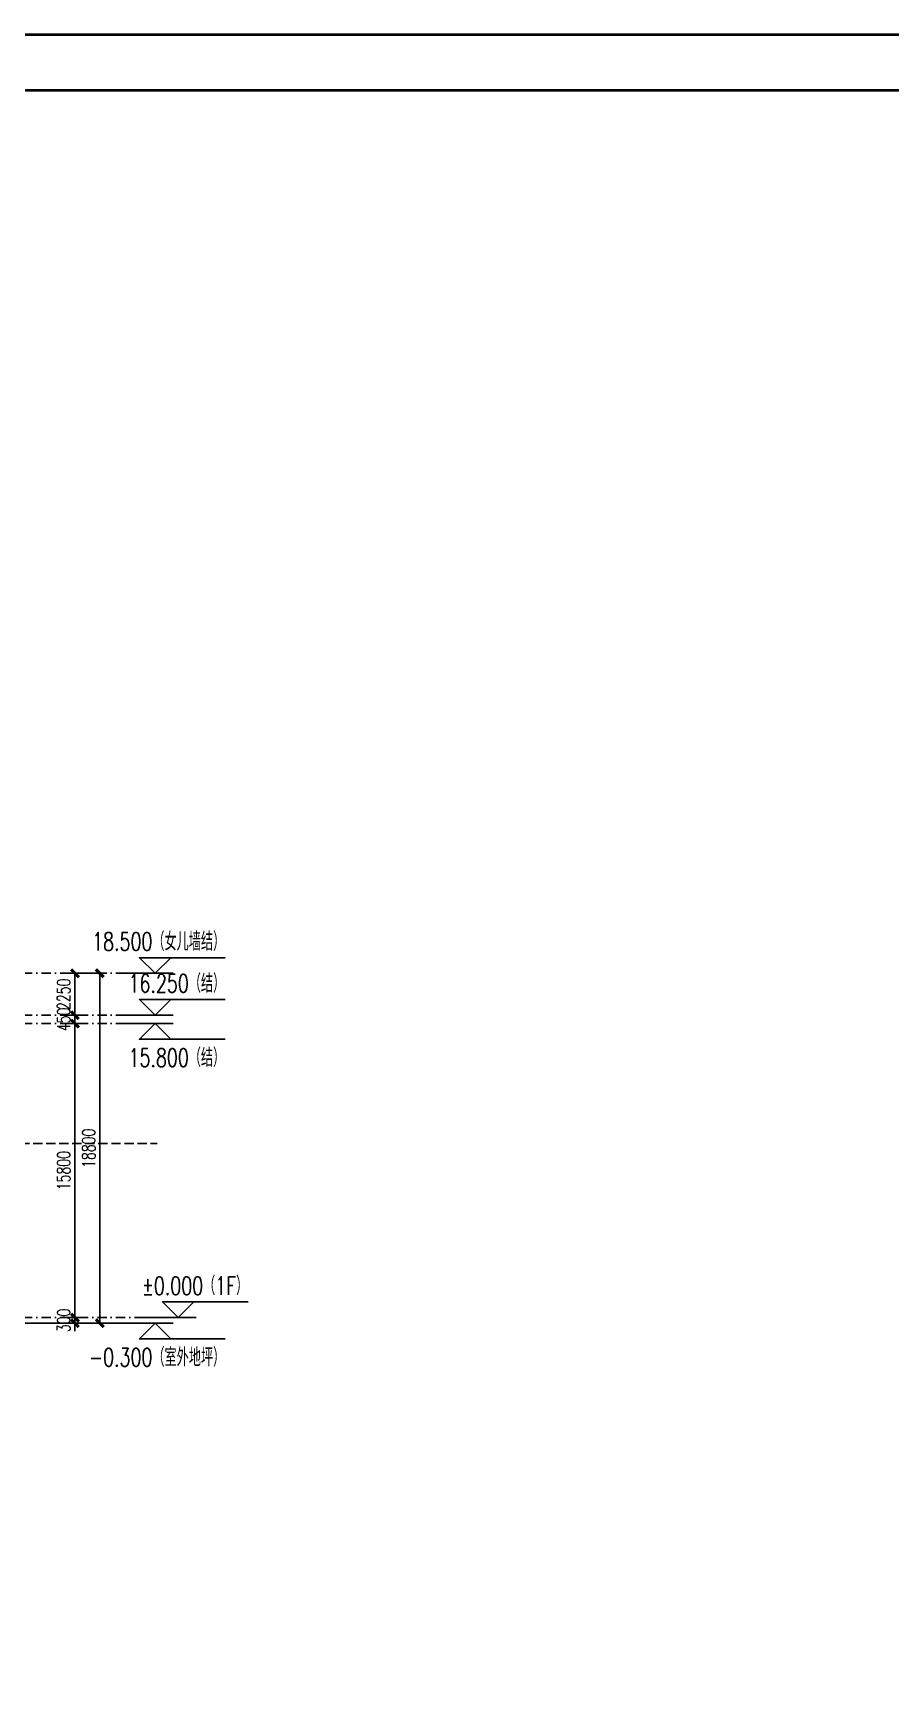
# Model space of a CAD drawing. Extents: x -2072575 to 87763, y -155913 to 742026.
# Drawn here: x -4342 to 41711, y 534688 to 623863 of the extents above; entities that cross this region are included whole.
import ezdxf
from ezdxf.enums import TextEntityAlignment as Align

# ---------------------------------------------------------------- set-up
doc = ezdxf.new("R2010")
doc.units = 0
doc.header["$LTSCALE"] = 1000
for name, pattern in [('__DASH', [0.35, 0.25, -0.1]), ('DASHDOT', [1, 0.5, -0.25, 0, -0.25]), ('DOT', [0.25, 0, -0.25])]:
    doc.linetypes.add(name, pattern=pattern)
doc.layers.get('Defpoints').update_dxf_attribs({"color": 210})
for name, color, linetype in [('0-cxFrame', 155, 'Continuous'), ('3符号', 3, 'Continuous'), ('A-云线', 50, 'Continuous'), ('AS-WALL', 40, 'Continuous'), ('DIM', 173, 'Continuous'), ('DOT', 8, 'DOT')]:
    doc.layers.add(name, color=color, linetype=linetype)
doc.layers.add('0-cxText', color=131, linetype='Continuous', lineweight=25)
doc.layers.add('A-加建区域', color=47, linetype='Continuous', plot=False)
doc.styles.add('cx_tuming', font='simhei.ttf')
doc.styles.add('cx_tuqian1', font='')
doc.styles.add('DHTEXT-1', font='romans.shx', dxfattribs={"width": 0.7, "bigfont": 'chinese.shx'})
doc.styles.add('卓越符号', font='ROMANS.shx', dxfattribs={"width": 0.7, "bigfont": 'CHINESE.shx'})
doc.styles.add('黑体', font='simhei.ttf', dxfattribs={"height": 12})
doc.styles.get('cx_tuqian1').set_extended_font_data('SimSun')
doc.dimstyles.new('ZN280', dxfattribs={"dimscale": 280, "dimtxt": 2.5, "dimasz": 1.5, "dimexe": 1, "dimexo": 2, "dimgap": 0.9, "dimtad": 1, "dimdec": 0, "dimdsep": 46, "dimtxsty": 'DHTEXT-1', "dimblk": 'ARCHTICK', "dimcen": 2.5, "dimclrd": 173, "dimclre": 173, "dimclrt": 7, "dimazin": 2, "dimtfac": 1, "dimtdec": 0, "dimtix": 1, "dimtmove": 2, "dimatfit": 3, "dimfxl": 0, "dimarcsym": 0})

# ---------------------------------------------------------------- blocks, each defined once
blk = doc.blocks.new('_ArchTick')
at = {"color": 0, "linetype": 'ByBlock', "const_width": 0.4}
blk.add_lwpolyline([(-0.5, -0.5), (0.5, 0.5)], dxfattribs=at)
blk = doc.blocks.new('*D201')
at = {"layer": 'Defpoints', "color": 0, "ltscale": 2800, "transparency": 16777216}
for p in [(-220592, 705610), (-219258, 705610), (-220592, 686810)]:
    blk.add_point(p, dxfattribs=at)
at = {"layer": 'DIM', "color": 173, "linetype": 'ByBlock', "lineweight": -2, "ltscale": 2800, "transparency": 16777216}
for p, q in [((-220032, 705610), (-218978, 705610)), ((-219258, 686810), (-219258, 705610)), ((-220032, 686810), (-218978, 686810))]:
    blk.add_line(p, q, dxfattribs=at)
at = {"layer": 'DIM', "color": 173, "lineweight": -2, "ltscale": 2800, "transparency": 16777216, "xscale": 420, "yscale": 420, "zscale": 420}
for p, rotation in [((-219258, 705610), 90), ((-219258, 686810), 270)]:
    blk.add_blockref('_ArchTick', p, dxfattribs=dict(at, rotation=rotation))
at = {"layer": 'DIM', "color": 7, "ltscale": 2800, "transparency": 16777216, "insert": (-219860, 696210), "char_height": 700, "attachment_point": 5, "rotation": 90, "style": 'DHTEXT-1'}
blk.add_mtext('18800', dxfattribs=at)
blk = doc.blocks.new('*D202')
at = {"layer": 'Defpoints', "color": 0, "ltscale": 2800, "transparency": 16777216}
for p in [(-221927, 687110), (-221927, 686810), (-220593, 687110)]:
    blk.add_point(p, dxfattribs=at)
at = {"layer": 'DIM', "color": 173, "linetype": 'ByBlock', "lineweight": -2, "ltscale": 2800, "transparency": 16777216}
for p, q in [((-221367, 687110), (-220313, 687110)), ((-221367, 686810), (-220313, 686810)), ((-220593, 687110), (-220593, 687530)), ((-220593, 686810), (-220593, 687110)), ((-220593, 686810), (-220593, 686390))]:
    blk.add_line(p, q, dxfattribs=at)
at = {"layer": 'DIM', "color": 173, "lineweight": -2, "ltscale": 2800, "transparency": 16777216, "xscale": 420, "yscale": 420, "zscale": 420}
for p, rotation in [((-220593, 687110), 270), ((-220593, 686810), 90)]:
    blk.add_blockref('_ArchTick', p, dxfattribs=dict(at, rotation=rotation))
at = {"layer": 'DIM', "color": 7, "ltscale": 2800, "transparency": 16777216, "insert": (-221195, 686960), "char_height": 700, "attachment_point": 5, "rotation": 90, "style": 'DHTEXT-1'}
blk.add_mtext('300', dxfattribs=at)
blk = doc.blocks.new('*D203')
at = {"layer": 'Defpoints', "color": 0, "ltscale": 2800, "transparency": 16777216}
for p in [(-221927, 702910), (-220593, 702910), (-221927, 687110)]:
    blk.add_point(p, dxfattribs=at)
at = {"layer": 'DIM', "color": 173, "linetype": 'ByBlock', "lineweight": -2, "ltscale": 2800, "transparency": 16777216}
for p, q in [((-221367, 702910), (-220313, 702910)), ((-220593, 687110), (-220593, 702910)), ((-221367, 687110), (-220313, 687110))]:
    blk.add_line(p, q, dxfattribs=at)
at = {"layer": 'DIM', "color": 173, "lineweight": -2, "ltscale": 2800, "transparency": 16777216, "xscale": 420, "yscale": 420, "zscale": 420}
for p, rotation in [((-220593, 702910), 90), ((-220593, 687110), 270)]:
    blk.add_blockref('_ArchTick', p, dxfattribs=dict(at, rotation=rotation))
at = {"layer": 'DIM', "color": 7, "ltscale": 2800, "transparency": 16777216, "insert": (-221195, 695010), "char_height": 700, "attachment_point": 5, "rotation": 90, "style": 'DHTEXT-1'}
blk.add_mtext('15800', dxfattribs=at)
blk = doc.blocks.new('*D204')
at = {"layer": 'Defpoints', "color": 0, "ltscale": 2800, "transparency": 16777216}
for p in [(-221927, 703360), (-221927, 702910), (-220593, 703360)]:
    blk.add_point(p, dxfattribs=at)
at = {"layer": 'DIM', "color": 173, "linetype": 'ByBlock', "lineweight": -2, "ltscale": 2800, "transparency": 16777216}
for p, q in [((-220593, 703360), (-220593, 703780)), ((-221367, 703360), (-220313, 703360)), ((-221367, 702910), (-220313, 702910)), ((-220593, 702910), (-220593, 703360)), ((-220593, 702910), (-220593, 702490))]:
    blk.add_line(p, q, dxfattribs=at)
at = {"layer": 'DIM', "color": 173, "lineweight": -2, "ltscale": 2800, "transparency": 16777216, "xscale": 420, "yscale": 420, "zscale": 420}
for p, rotation in [((-220593, 703360), 270), ((-220593, 702910), 90)]:
    blk.add_blockref('_ArchTick', p, dxfattribs=dict(at, rotation=rotation))
at = {"layer": 'DIM', "color": 7, "ltscale": 2800, "transparency": 16777216, "insert": (-221195, 703135), "char_height": 700, "attachment_point": 5, "rotation": 90, "style": 'DHTEXT-1'}
blk.add_mtext('450', dxfattribs=at)
blk = doc.blocks.new('*D205')
at = {"layer": 'Defpoints', "color": 0, "ltscale": 2800, "transparency": 16777216}
for p in [(-221927, 705610), (-220593, 705610), (-221927, 703360)]:
    blk.add_point(p, dxfattribs=at)
at = {"layer": 'DIM', "color": 173, "linetype": 'ByBlock', "lineweight": -2, "ltscale": 2800, "transparency": 16777216}
for p, q in [((-221367, 705610), (-220313, 705610)), ((-220593, 703360), (-220593, 705610)), ((-221367, 703360), (-220313, 703360))]:
    blk.add_line(p, q, dxfattribs=at)
at = {"layer": 'DIM', "color": 173, "lineweight": -2, "ltscale": 2800, "transparency": 16777216, "xscale": 420, "yscale": 420, "zscale": 420}
for p, rotation in [((-220593, 705610), 90), ((-220593, 703360), 270)]:
    blk.add_blockref('_ArchTick', p, dxfattribs=dict(at, rotation=rotation))
at = {"layer": 'DIM', "color": 7, "ltscale": 2800, "transparency": 16777216, "insert": (-221195, 704485), "char_height": 700, "attachment_point": 5, "rotation": 90, "style": 'DHTEXT-1'}
blk.add_mtext('2250', dxfattribs=at)
blk = doc.blocks.new('*U226')
at = {"ltscale": 10}
blk.add_line((3.48, 0), (-6.85, 0), dxfattribs=at)
blk.add_lwpolyline([(3, 3), (0, 0), (-3, 3), (13.45, 3)])
at = {"color": 0, "style": '卓越符号', "width": 0.7, "flags": 8}
blk.add_attdef('±0.000', text='', height=3.5, dxfattribs=at).set_placement((13.45, 4.35), align=Align.RIGHT)
blk = doc.blocks.new('*U227')
at = {"ltscale": 10}
blk.add_line((3.48, 0), (-6.85, 0), dxfattribs=at)
blk.add_lwpolyline([(3, -3), (0, 0), (-3, -3), (13.45, -3)])
at = {"color": 0, "style": '卓越符号', "width": 0.7, "flags": 8}
blk.add_attdef('±0.000', text='', height=3.5, dxfattribs=at).set_placement((13.45, -7.85), align=Align.RIGHT)
blk = doc.blocks.new('TK22.A1 L(Dragon)')
at = {"layer": '0-cxFrame', "color": 7, "const_width": 0.5}
blk.add_lwpolyline([(0, 0), (-841, 0), (-841, 594), (0, 594)], close=True, dxfattribs=at)
at = {"layer": '0-cxFrame', "const_width": 0.5}
blk.add_lwpolyline([(-80, 10), (-821, 10), (-821, 584), (-80, 584)], close=True, dxfattribs=at)
at = {"style": '黑体', "flags": 4}
blk.add_attdef('图幅', text='', height=3.3, dxfattribs=at).set_placement((-40, 3), align=Align.RIGHT)
at = {"layer": '0-cxText', "flags": 4}
for tag, height, style, p in [('建设单位', 3.5, 'cx_tuming', (-45, 240)), ('项目名称', 3.5, 'cx_tuming', (-45, 210)), ('子项名称', 3.5, 'cx_tuming', (-45, 180)), ('工程编号', 3.3, 'cx_tuqian1', (-35, 165)), ('图名1', 3.5, 'cx_tuming', (-45, 87)), ('图名2', 3.5, 'cx_tuming', (-45, 79)), ('图名3', 3.5, 'cx_tuming', (-45, 71)), ('出图日期', 3.3, 'cx_tuqian1', (-39, 60)), ('专业', 3.3, 'cx_tuqian1', (-55, 52)), ('图号', 3.3, 'cx_tuqian1', (-55, 44)), ('版次', 3.3, 'cx_tuqian1', (-20, 44))]:
    blk.add_attdef(tag, text='', height=height, dxfattribs=dict(at, style=style)).set_placement(p, align=Align.MIDDLE)
at = {"layer": 'Defpoints', "color": 6, "flags": 4}
for tag, height, style, p in [('tufu', 3.3, '黑体', (-12, 12)), ('dwfname', 4, 'cx_tuqian1', (-80, 3))]:
    blk.add_attdef(tag, text='', height=height, dxfattribs=dict(at, style=style)).set_placement(p, align=Align.RIGHT)
blk = doc.blocks.new('20250821134635')
at = {"layer": 'DOT', "linetype": 'DASHDOT'}
for p, q in [((-9153.9, 18500), (80953.9, 18500)), ((-9153.9, 16250), (80953.9, 16250)), ((-9153.9, 15800), (80953.9, 15800)), ((-9153.9, 0), (82190, 0))]:
    blk.add_line(p, q, dxfattribs=at)
at = {"layer": '3符号', "color": 7}
ref = blk.add_blockref('*U226', (80953.9, 18500), dxfattribs=dict(at, xscale=280, yscale=280, zscale=280))
ref.add_attrib('±0.000', '18.500（女儿墙结）', dxfattribs={"layer": '0', "color": 0, "height": 980, "style": '卓越符号', "width": 0.7}).set_placement((84719.9, 19718), align=Align.RIGHT)
ref = blk.add_blockref('*U226', (80953.9, 16250), dxfattribs=dict(at, xscale=280, yscale=280, zscale=280))
ref.add_attrib('±0.000', '16.250（结）', dxfattribs={"layer": '0', "color": 0, "height": 980, "style": '卓越符号', "width": 0.7}).set_placement((84719.9, 17468), align=Align.RIGHT)
ref = blk.add_blockref('*U227', (80953.9, 15800), dxfattribs=dict(at, xscale=280, yscale=280, zscale=280))
ref.add_attrib('±0.000', '15.800（结）', dxfattribs={"layer": '0', "color": 0, "height": 980, "style": '卓越符号', "width": 0.7}).set_placement((84719.9, 13478.2), align=Align.RIGHT)
ref = blk.add_blockref('*U226', (82190, 0), dxfattribs=dict(at, xscale=280, yscale=280, zscale=280))
ref.add_attrib('±0.000', '±0.000（1F）', dxfattribs={"layer": '0', "color": 0, "height": 980, "style": '卓越符号', "width": 0.7}).set_placement((85956, 1218), align=Align.RIGHT)
ref = blk.add_blockref('*U227', (80953.9, -300), dxfattribs=dict(at, xscale=280, yscale=280, zscale=280))
ref.add_attrib('±0.000', '-0.300（室外地坪）', dxfattribs={"layer": '0', "color": 0, "height": 980, "style": '卓越符号', "width": 0.7}).set_placement((84719.9, -2621.8), align=Align.RIGHT)
at = {"layer": 'DIM', "ltscale": 2800}
for p1, p2, picture, middle in [((75318.1, 16250), (75318.1, 18500), '*D205', (76049.4, 17375)), ((76653.1, -300), (76653.1, 18500), '*D201', (77384.4, 9100)), ((75318.1, 15800), (75318.1, 16250), '*D204', (76049.4, 16025)), ((75318.1, 0), (75318.1, 15800), '*D203', (76049.4, 7900)), ((75318.1, -300), (75318.1, 0), '*D202', (76049.4, -150))]:
    dim = blk.add_aligned_dim(p1=p1, p2=p2, distance=-1333.3, dimstyle='ZN280', dxfattribs=at)
    dim.commit()
    dim.dimension.update_dxf_attribs({"geometry": picture, "text_midpoint": middle, "insert": (297244.8, -687110.4)})

msp = doc.modelspace()

# ---------------------------------------------------------------- linework, layer by layer
at = {"layer": 'A-加建区域', "linetype": '__DASH', "ltscale": 2}
msp.add_line((-86945.7, 564197.6), (2318.2, 564197.6), dxfattribs=at)
at = {"layer": 'AS-WALL'}
msp.add_line((-86945.7, 554547.6), (1082.1, 554547.6), dxfattribs=at)

# ---------------------------------------------------------------- block references
at = {"layer": '0-cxFrame', "xscale": 300, "yscale": 300, "zscale": 300}
msp.add_blockref('TK22.A1 L(Dragon)', (87688.5, 445588), dxfattribs=at)
at = {"layer": 'A-云线', "ltscale": 10}
msp.add_blockref('20250821134635', (-78751.8, 554847.6), dxfattribs=at)

doc.saveas('drawing.dxf')
